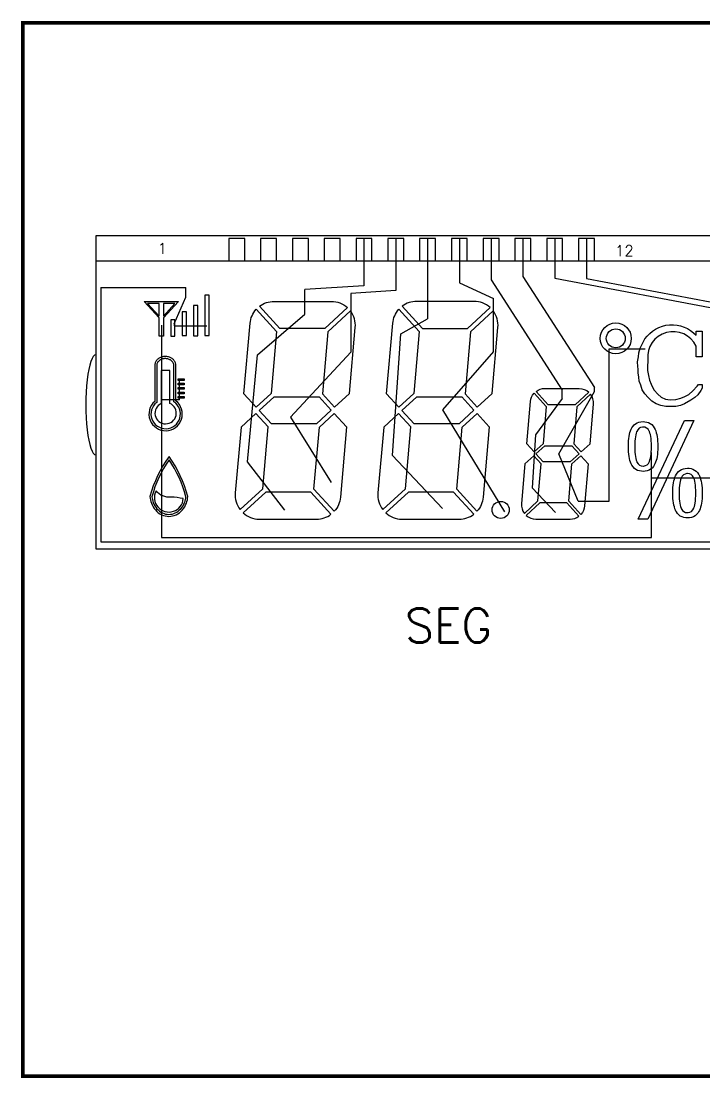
# Model space of a CAD drawing. Header units: millimetres. Extents: x 506 to 944, y -43 to 42.
# Drawn here: x 717.7 to 772.2, y -42.9 to 41.6 of the extents above; entities that cross this region are included whole.
import ezdxf
from ezdxf.enums import TextEntityAlignment as Align

# ---------------------------------------------------------------- set-up
doc = ezdxf.new("R2010")
doc.units = ezdxf.units.MM
for name, color, linetype in [('com', 1, 'Continuous'), ('DWG', 7, 'Continuous'), ('SEG', 4, 'Continuous'), ('SPEC', 2, 'Continuous')]:
    doc.layers.add(name, color=color, linetype=linetype)
doc.styles.add('romans', font='romans.shx')

# ---------------------------------------------------------------- blocks, each defined once
blk = doc.blocks.new('A')
at = {"layer": 'SPEC', "const_width": 0.7}
blk.add_lwpolyline([(0, 0), (0, 202.93), (287, 202.93), (287, 0), (0, 0)], dxfattribs=at)

msp = doc.modelspace()

# ---------------------------------------------------------------- linework, layer by layer
at = {"layer": 'DWG'}
msp.add_line((723.648, 22.404), (776.648, 22.404), dxfattribs=at)
for points in [[(723.648, 24.404), (723.648, -0.596), (776.648, -0.596), (776.648, 24.404)], [(734.273, 24.204), (734.273, 22.404), (735.543, 22.404), (735.543, 24.204)], [(736.813, 24.204), (736.813, 22.404), (738.083, 22.404), (738.083, 24.204)], [(739.353, 24.204), (739.353, 22.404), (740.623, 22.404), (740.623, 24.204)], [(741.893, 24.204), (741.893, 22.404), (743.163, 22.404), (743.163, 24.204)], [(744.433, 24.204), (744.433, 22.404), (745.703, 22.404), (745.703, 24.204)], [(746.973, 24.204), (746.973, 22.404), (748.243, 22.404), (748.243, 24.204)], [(749.513, 24.204), (749.513, 22.404), (750.783, 22.404), (750.783, 24.204)], [(752.053, 24.204), (752.053, 22.404), (753.323, 22.404), (753.323, 24.204)], [(754.593, 24.204), (754.593, 22.404), (755.863, 22.404), (755.863, 24.204)], [(757.133, 24.204), (757.133, 22.404), (758.403, 22.404), (758.403, 24.204)], [(759.673, 24.204), (759.673, 22.404), (760.943, 22.404), (760.943, 24.204)], [(762.213, 24.204), (762.213, 22.404), (763.483, 22.404), (763.483, 24.204)], [(732.356, 19.67), (732.356, 16.439), (732.691, 16.439), (732.691, 19.67)], [(730.243, 19.17), (729.045, 17.858), (729.045, 16.388), (728.695, 16.388), (728.695, 17.858), (727.497, 19.17)], [(727.784, 19.004), (728.695, 17.997), (728.695, 19.004)], [(729.045, 19.004), (729.045, 17.997), (729.956, 19.004)], [(731.448, 18.831), (731.448, 16.428), (731.784, 16.428), (731.784, 18.831)], [(730.541, 18.338), (730.541, 16.438), (730.876, 16.438), (730.876, 18.338)], [(729.634, 17.705), (729.634, 16.405), (729.969, 16.405), (729.969, 17.705)], [(730.232, 12.848), (730.232, 12.978), (730.709, 12.978), (730.709, 12.848)], [(730.232, 12.498), (730.232, 12.628), (730.709, 12.628), (730.709, 12.498)], [(730.232, 12.148), (730.232, 12.278), (730.709, 12.278), (730.709, 12.148)], [(730.232, 11.798), (730.232, 11.928), (730.709, 11.928), (730.709, 11.798)], [(730.232, 11.448), (730.232, 11.578), (730.709, 11.578), (730.709, 11.448)], [(741.476, 11.553), (742.456, 10.484), (741.265, 9.393), (737.68, 9.393), (736.701, 10.462), (737.891, 11.553)], [(752.876, 11.553), (753.856, 10.484), (752.665, 9.393), (749.08, 9.393), (748.101, 10.462), (749.291, 11.553)], [(767.038, 9.521), (767.194, 9.553), (767.365, 9.565), (767.499, 9.558), (767.659, 9.531), (767.804, 9.482), (767.938, 9.412), (768.057, 9.322), (768.164, 9.209), (768.255, 9.076), (768.264, 9.061), (768.323, 8.946), (768.374, 8.819), (768.42, 8.678), (768.457, 8.524), (768.488, 8.359), (768.513, 8.181), (768.53, 7.991), (768.54, 7.788), (768.544, 7.572), (768.544, 7.55), (768.54, 7.333), (768.528, 7.131), (768.512, 6.942), (768.486, 6.765), (768.454, 6.601), (768.415, 6.45), (768.371, 6.311), (768.318, 6.185), (768.259, 6.073), (768.191, 5.972), (768.088, 5.855), (767.972, 5.758), (767.842, 5.683), (767.699, 5.631), (767.542, 5.599), (767.37, 5.588), (767.238, 5.594), (767.077, 5.621), (766.931, 5.67), (766.797, 5.738), (766.679, 5.829), (766.572, 5.941), (766.48, 6.073), (766.472, 6.089), (766.414, 6.202), (766.361, 6.329), (766.317, 6.47), (766.278, 6.623), (766.248, 6.787), (766.224, 6.965), (766.207, 7.157), (766.195, 7.36), (766.192, 7.577), (766.192, 7.605), (766.197, 7.818), (766.209, 8.02), (766.226, 8.21), (766.251, 8.386), (766.283, 8.549), (766.322, 8.7), (766.368, 8.839), (766.421, 8.966), (766.48, 9.078), (766.546, 9.18), (766.648, 9.297), (766.765, 9.393), (766.894, 9.468)], [(771.429, 9.655), (767.736, 1.773), (766.98, 1.773), (770.672, 9.655)], [(766.855, 8.756), (766.813, 8.641), (766.779, 8.508), (766.75, 8.357), (766.728, 8.188), (766.712, 8), (766.702, 7.794), (766.699, 7.572), (766.699, 7.552), (766.702, 7.328), (766.712, 7.125), (766.729, 6.938), (766.751, 6.77), (766.78, 6.623), (766.816, 6.492), (766.857, 6.38), (766.877, 6.335), (766.967, 6.194), (767.079, 6.094), (767.211, 6.034), (767.365, 6.014), (767.409, 6.016), (767.559, 6.046), (767.686, 6.117), (767.791, 6.229), (767.874, 6.38), (767.879, 6.389), (767.92, 6.502), (767.954, 6.635), (767.982, 6.784), (768.005, 6.953), (768.02, 7.142), (768.028, 7.347), (768.032, 7.572), (768.032, 7.594), (768.028, 7.816), (768.018, 8.02), (768.003, 8.206), (767.979, 8.373), (767.95, 8.522), (767.916, 8.654), (767.874, 8.766), (767.854, 8.812), (767.764, 8.953), (767.652, 9.053), (767.52, 9.112), (767.365, 9.132), (767.325, 9.131), (767.175, 9.1), (767.05, 9.029), (766.943, 8.919), (766.858, 8.766)], [(761.669, 7.641), (762.257, 7), (761.543, 6.345), (759.392, 6.345), (758.804, 6.986), (759.518, 7.641)], [(769.744, 4.094), (769.756, 4.296), (769.773, 4.486), (769.798, 4.662), (769.831, 4.825), (769.87, 4.976), (769.915, 5.115), (769.968, 5.242), (770.027, 5.354), (770.093, 5.456), (770.195, 5.573), (770.312, 5.669), (770.441, 5.744), (770.585, 5.797), (770.741, 5.829), (770.912, 5.841), (771.046, 5.834), (771.206, 5.807), (771.352, 5.758), (771.486, 5.688), (771.604, 5.598), (771.711, 5.485), (771.803, 5.352), (771.811, 5.337), (771.871, 5.222), (771.921, 5.095), (771.967, 4.954), (772.004, 4.8), (772.035, 4.635), (772.06, 4.457), (772.077, 4.267), (772.088, 4.064), (772.091, 3.848), (772.091, 3.826), (772.088, 3.609), (772.076, 3.407), (772.059, 3.218), (772.033, 3.041), (772.001, 2.877), (771.962, 2.726), (771.918, 2.587), (771.865, 2.461), (771.806, 2.349), (771.738, 2.248), (771.635, 2.131), (771.52, 2.034), (771.389, 1.959), (771.247, 1.907), (771.089, 1.875), (770.918, 1.864), (770.785, 1.87), (770.624, 1.897), (770.478, 1.946), (770.344, 2.014), (770.226, 2.105), (770.119, 2.217), (770.027, 2.349), (770.019, 2.365), (769.961, 2.478), (769.909, 2.605), (769.865, 2.746), (769.826, 2.899), (769.795, 3.063), (769.771, 3.241), (769.754, 3.433), (769.743, 3.636), (769.739, 3.853), (769.739, 3.881)], [(770.402, 5.032), (770.36, 4.917), (770.326, 4.784), (770.297, 4.633), (770.275, 4.464), (770.26, 4.276), (770.249, 4.07), (770.246, 3.848), (770.246, 3.828), (770.249, 3.604), (770.26, 3.401), (770.277, 3.214), (770.299, 3.046), (770.327, 2.899), (770.363, 2.768), (770.404, 2.656), (770.424, 2.611), (770.514, 2.47), (770.626, 2.37), (770.758, 2.31), (770.912, 2.29), (770.957, 2.292), (771.106, 2.322), (771.233, 2.393), (771.338, 2.505), (771.421, 2.656), (771.426, 2.665), (771.467, 2.778), (771.501, 2.911), (771.53, 3.06), (771.552, 3.229), (771.567, 3.418), (771.575, 3.623), (771.579, 3.848), (771.579, 3.87), (771.575, 4.093), (771.565, 4.296), (771.55, 4.483), (771.526, 4.649), (771.497, 4.798), (771.464, 4.93), (771.421, 5.042), (771.401, 5.088), (771.311, 5.229), (771.199, 5.329), (771.067, 5.388), (770.912, 5.408), (770.872, 5.407), (770.723, 5.376), (770.597, 5.305), (770.49, 5.195), (770.405, 5.042)]]:
    msp.add_lwpolyline(points, close=True, dxfattribs=at)
for points in [[(742.46, 19.173, -0.185883), (743.748, 18.677), (741.932, 17.013), (738.347, 17.013), (736.724, 18.784, -0.163401), (737.883, 19.173)], [(749.283, 19.173, 0.163401), (748.124, 18.784), (749.747, 17.013), (753.332, 17.013), (755.148, 18.677, 0.185883), (753.86, 19.173)], [(738.081, 16.77), (737.648, 11.818), (736.457, 10.727), (735.478, 11.796), (735.97, 17.42, -0.163401), (736.459, 18.541)], [(743.991, 18.412), (742.175, 16.748), (741.742, 11.796), (742.721, 10.727), (743.912, 11.818), (744.373, 17.086, 0.185883)], [(749.481, 16.77), (749.048, 11.818), (747.857, 10.727), (746.878, 11.796), (747.37, 17.42, -0.163401), (747.859, 18.541)], [(753.575, 16.748), (753.142, 11.796), (754.121, 10.727), (755.312, 11.818), (755.773, 17.086, 0.185883), (755.391, 18.412)], [(766.991, 14.733), (767.033, 15.055), (767.129, 15.421), (767.288, 15.751), (767.515, 16.167, -0.481546), (771.607, 16.465), (771.607, 16.784), (772.076, 16.784), (772.076, 14.754), (771.604, 14.754), (771.604, 15.597, 0.840947), (767.745, 14.53), (767.714, 13.853), (767.734, 13.642), (767.813, 13.252), (767.879, 12.89), (768.001, 12.558), (768.126, 12.305), (768.258, 12.069), (768.537, 11.766), (768.824, 11.512), (769.152, 11.362), (769.52, 11.308), (769.526, 11.308), (769.991, 11.328), (770.392, 11.438), (770.699, 11.571), (771.027, 11.742), (771.337, 12.024), (771.7, 12.41), (771.785, 12.526), (772.088, 12.526), (772.088, 12.244), (771.97, 12.04), (771.748, 11.7), (771.495, 11.489), (771.193, 11.282), (770.69, 10.993), (770.368, 10.862), (769.974, 10.783), (769.479, 10.76), (769.173, 10.763), (768.783, 10.849), (768.412, 10.983), (768.077, 11.204), (767.782, 11.479), (767.511, 11.797), (767.303, 12.1), (767.193, 12.478), (767.06, 12.799), (767.031, 13.122), (766.975, 13.458), (766.968, 13.765), (766.942, 13.976), (766.932, 14.35)], [(729.456, 14.736), (729.392, 14.752), (729.327, 14.763), (729.261, 14.77), (729.195, 14.772), (729.129, 14.77), (729.063, 14.763), (728.998, 14.752), (728.934, 14.736), (728.872, 14.716), (728.811, 14.692), (728.754, 14.664), (728.698, 14.632), (728.646, 14.597), (728.598, 14.558), (728.553, 14.516), (728.512, 14.47), (728.475, 14.423), (728.442, 14.372), (728.415, 14.32), (728.392, 14.266), (728.374, 14.211), (728.361, 14.155), (728.353, 14.098), (728.35, 14.04), (728.35, 11.18, 2.796157), (730.039, 11.221), (730.039, 14.04), (730.037, 14.098), (730.029, 14.155), (730.016, 14.211), (729.998, 14.266), (729.975, 14.32), (729.947, 14.372), (729.915, 14.423), (729.878, 14.47), (729.837, 14.516), (729.792, 14.558), (729.743, 14.597), (729.691, 14.632), (729.636, 14.664), (729.578, 14.692), (729.518, 14.716)], [(729.877, 14.083), (729.871, 14.126), (729.861, 14.169), (729.846, 14.211), (729.828, 14.252), (729.806, 14.291), (729.78, 14.329), (729.75, 14.366), (729.717, 14.4), (729.681, 14.433), (729.642, 14.463), (729.599, 14.49), (729.555, 14.515), (729.508, 14.536), (729.459, 14.555), (729.408, 14.57), (729.356, 14.582), (729.303, 14.591), (729.249, 14.596), (729.195, 14.598), (729.141, 14.596), (729.087, 14.591), (729.034, 14.582), (728.982, 14.57), (728.931, 14.555), (728.882, 14.536), (728.835, 14.515), (728.79, 14.49), (728.748, 14.463), (728.709, 14.433), (728.672, 14.4), (728.639, 14.366), (728.61, 14.329), (728.584, 14.291), (728.561, 14.252), (728.543, 14.211), (728.529, 14.169), (728.519, 14.126), (728.512, 14.083), (728.51, 14.039), (728.51, 11.105, 3.11494), (729.879, 11.15), (729.879, 14.039)], [(728.876, 13.641), (728.876, 11.016, 4.764749), (729.56, 11.018), (729.56, 13.641)], [(759.632, 10.771), (759.372, 7.8), (758.658, 7.146), (758.07, 7.787), (758.366, 11.161, -0.163401), (758.659, 11.834)], [(758.818, 11.98, -0.163401), (759.513, 12.213), (762.26, 12.213, -0.185883), (763.032, 11.915), (761.943, 10.917), (759.792, 10.917)], [(762.088, 10.758), (761.829, 7.787), (762.416, 7.146), (763.131, 7.8), (763.407, 10.961, 0.185883), (763.178, 11.756)], [(735.245, 9.128), (734.784, 3.86, 0.185883), (735.165, 2.534), (736.982, 4.198), (737.415, 9.15), (736.435, 10.219)], [(743.679, 9.15), (743.187, 3.526, -0.163401), (742.698, 2.405), (741.075, 4.176), (741.508, 9.128), (742.699, 10.219)], [(746.645, 9.128), (746.184, 3.86, 0.185883), (746.565, 2.534), (748.382, 4.198), (748.815, 9.15), (747.835, 10.219)], [(755.079, 9.15), (754.587, 3.526, -0.163401), (754.098, 2.405), (752.475, 4.176), (752.908, 9.128), (754.099, 10.219)], [(728.405, 2.502, 0.102788), (728.908, 2.122, 0.224514), (730.054, 2.122, 0.102788), (730.557, 2.502, 0.093096), (730.882, 3.053, 0.068991), (730.995, 3.58, 0.092319), (729.492, 6.769, 0.092064), (727.967, 3.58, 0.069032), (728.08, 3.053, 0.093096)], [(757.654, 3.025, 0.185883), (757.883, 2.23), (758.972, 3.228), (759.232, 6.199), (758.645, 6.84), (757.93, 6.186)], [(762.695, 2.825, -0.163401), (762.402, 2.152), (761.429, 3.215), (761.688, 6.186), (762.403, 6.84), (762.991, 6.199)], [(728.523, 2.605, 0.102788), (728.975, 2.264, 0.224514), (729.987, 2.264, 0.102788), (730.439, 2.605, 0.093096), (730.735, 3.106, 0.065474), (730.837, 3.566, 0.085736), (729.491, 6.5, 0.08553), (728.125, 3.565, 0.065361), (728.227, 3.106, 0.093096)], [(728.452, 4.02, 1.223933), (730.633, 3.412, 0.053406), (729.663, 3.526, -0.245688)], [(737.225, 3.933), (735.409, 2.269, 0.185883), (736.696, 1.773), (741.274, 1.773, 0.163401), (742.433, 2.162), (740.81, 3.933)], [(748.625, 3.933), (746.809, 2.269, 0.185883), (748.096, 1.773), (752.674, 1.773, 0.163401), (753.833, 2.162), (752.21, 3.933)], [(759.118, 3.069), (758.029, 2.07, 0.185883), (758.801, 1.773), (761.548, 1.773, 0.163401), (762.243, 2.006), (761.269, 3.069)]]:
    msp.add_lwpolyline(points, format="xyb", close=True, dxfattribs=at)
for centre, radius in [((765.186, 16.218), 1.24), ((765.186, 16.218), 0.758), ((755.991, 2.509), 0.684)]:
    msp.add_circle(centre, radius, dxfattribs=at)
msp.add_ellipse((723.648, 10.904), major_axis=(0, 4), ratio=0.2, start_param=0, end_param=3.141593, dxfattribs=at)
at = {"layer": 'SEG'}
for p, q in [((745.068, 24.204), (745.068, 20.414)), ((747.608, 24.204), (747.608, 20.034)), ((750.148, 24.204), (750.148, 17.782)), ((752.688, 24.204), (752.688, 20.653)), ((755.228, 24.204), (755.228, 20.882)), ((757.768, 24.204), (757.768, 21.158)), ((760.308, 24.204), (760.308, 21.02)), ((762.848, 24.204), (762.848, 20.991)), ((757.768, 21.158), (763.49, 12.285)), ((724.041, 20.294), (724.041, -0.038)), ((724.041, 20.294), (730.826, 20.294)), ((730.826, 19.517), (730.826, 20.294)), ((745.068, 20.414), (740.331, 20.122)), ((752.688, 20.653), (755.419, 19.395)), ((755.228, 20.882), (760.908, 12.073)), ((760.308, 21.02), (774.638, 18.319)), ((762.848, 20.991), (775.527, 18.6)), ((729.908, 17.377), (730.826, 19.517)), ((740.331, 18.151), (740.331, 20.122)), ((747.608, 20.034), (744.012, 19.812)), ((744.012, 19.812), (744.012, 15.111)), ((755.419, 15.179), (755.419, 19.395)), ((736.573, 14.892), (740.331, 18.151)), ((748.012, 16.573), (750.148, 17.782)), ((728.885, 17.271), (728.885, 0.313)), ((729.908, 17.377), (729.908, 17.215)), ((729.908, 17.215), (732.517, 17.215)), ((747.357, 6.859), (748.012, 16.573)), ((764.654, 3.22), (764.654, 15.382)), ((764.654, 15.382), (767.546, 15.382)), ((735.763, 6.354), (736.573, 14.892)), ((744.012, 15.111), (739.208, 9.92)), ((755.419, 15.179), (751.336, 10.503)), ((730.321, 11.311), (730.321, 12.921)), ((760.631, 6.988), (763.49, 11.983)), ((760.908, 11.412), (760.908, 12.073)), ((763.49, 11.983), (763.49, 12.285)), ((730.321, 11.311), (728.885, 11.311)), ((760.908, 11.412), (758.782, 8.502)), ((751.336, 10.503), (756.292, 2.363)), ((739.208, 9.92), (742.446, 4.693)), ((758.782, 8.502), (758.518, 4.275)), ((751.339, 2.631), (747.357, 6.859)), ((762.192, 3.22), (760.631, 6.988)), ((768.037, 0.313), (768.037, 7.099)), ((738.734, 2.478), (735.763, 6.354)), ((758.518, 4.275), (760.367, 2.309)), ((774.638, 5.036), (768.037, 5.036)), ((762.192, 3.22), (764.654, 3.22)), ((728.885, 0.313), (768.037, 0.313)), ((724.041, -0.038), (775.527, -0.038))]:
    msp.add_line(p, q, dxfattribs=at)

# ---------------------------------------------------------------- block references
at = {"layer": 'com', "xscale": 0.4147199999999999, "yscale": 0.4147199999999999, "zscale": 0.4147199999999999}
msp.add_blockref('A', (717.822, -42.735), dxfattribs=at)

# ---------------------------------------------------------------- texts
at = {"layer": 'DWG', "style": 'romans'}
for s, p in [('1', (728.961, 23.404)), ('12', (765.877, 23.223))]:
    msp.add_text(s, height=0.86, dxfattribs=at).set_placement(p, align=Align.MIDDLE_CENTER)
at = {"layer": 'SEG', "style": 'romans'}
msp.add_text('SEG', height=2.7, dxfattribs=at).set_placement((748.343, -8.082))

doc.saveas('drawing.dxf')
